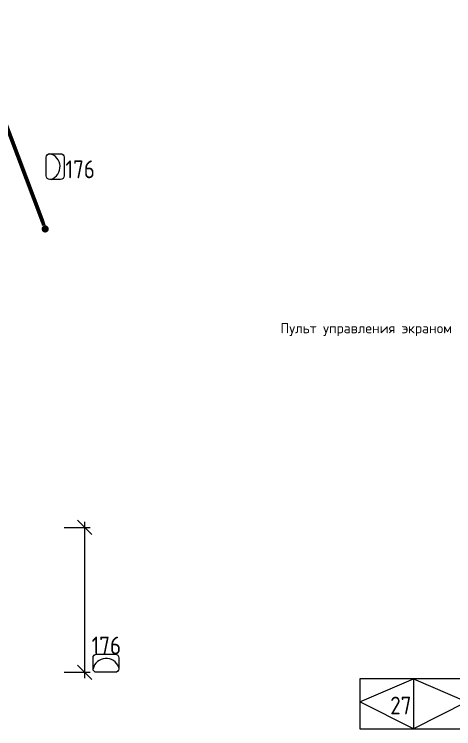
# Model space of a CAD drawing. Header units: millimetres. Extents: x 3050 to 430575, y -569542 to 36130.
# Drawn here: x 287127 to 293281, y -476930 to -466927 of the extents above; entities that cross this region are included whole.
import ezdxf
from ezdxf import colors
from ezdxf.entities.mleader import LeaderData, LeaderLine
from ezdxf.math import Vec2, Vec3

# ---------------------------------------------------------------- set-up
doc = ezdxf.new("R2010")
doc.units = ezdxf.units.MM
doc.layers.add('PDF _Текст', color=7, linetype='Continuous')
doc.layers.add('ТХ_№ПОЗ', color=7, linetype='Continuous')
for name, color, linetype, lineweight in [('ТХ', 5, 'Continuous', 5), ('ТХ_КР ЗАДАНИЕ', 251, 'Continuous', 13), ('Уточнения', 210, 'Continuous', 20)]:
    doc.layers.add(name, color=color, linetype=linetype, lineweight=lineweight)
doc.styles.add('GOST Common_1', font='GOST_Common.ttf', dxfattribs={"width": 0.9, "height": 350})
doc.styles.add('GOST Common_2', font='GOST_Common.ttf', dxfattribs={"width": 0.9, "height": 250})
doc.styles.add('GOST Common_3', font='GOST_Common.ttf', dxfattribs={"width": 0.9, "height": 2.5})
doc.styles.add('PDF ISOCPEUR', font='isocpeur.ttf')
doc.dimstyles.new('TX-100', dxfattribs={"dimtxt": 200, "dimasz": 200, "dimexe": 80, "dimexo": 0, "dimgap": 50, "dimtad": 1, "dimtoh": 1, "dimdec": 0, "dimrnd": 10, "dimzin": 12, "dimtxsty": 'GOST Common_3', "dimblk": 'OBLIQUE', "dimcen": 1.5, "dimdle": 80, "dimclrd": 256, "dimclre": 256, "dimclrt": 256, "dimadec": 0, "dimazin": 0, "dimtfac": 1, "dimtdec": 0, "dimtmove": 0, "dimatfit": 3, "dimfxl": 1, "dimlwd": -1, "dimlwe": 15, "dimarcsym": 0})

# ---------------------------------------------------------------- blocks, each defined once
blk = doc.blocks.new('Электросушитель')
at = {"layer": 'ТХ'}
blk.add_lwpolyline([(14845, 10699), (15105, 10699, -0.414214), (15155, 10649), (15155, 10497, -0.414214), (15105, 10447), (14845, 10447, -0.414214), (14795, 10497), (14795, 10649, -0.414214)], format="xyb", close=True, dxfattribs=at)
blk.add_arc((14978, 10453), 188, 19.6167, 167.3478, dxfattribs=at)
blk = doc.blocks.new('_Oblique')
at = {"color": 0, "linetype": 'ByBlock', "lineweight": -2}
blk.add_line((-0.5, -0.5), (0.5, 0.5), dxfattribs=at)
blk = doc.blocks.new('*D12140')
at = {"layer": 'Defpoints', "color": 0, "transparency": 16777216}
for p in [(487610, -290792), (487610, -292821), (487896, -292821)]:
    blk.add_point(p, dxfattribs=at)
at = {"layer": 'ТХ', "lineweight": 15, "transparency": 16777216}
for p, q in [((487610, -290792), (487976, -290792)), ((487610, -292821), (487976, -292821))]:
    blk.add_line(p, q, dxfattribs=at)
at = {"layer": 'ТХ', "transparency": 16777216}
blk.add_line((487896, -290712), (487896, -292901), dxfattribs=at)
at = {"layer": 'ТХ', "transparency": 16777216, "xscale": 200, "yscale": 200, "zscale": 200}
for p, rotation in [((487896, -290792), 90), ((487896, -292821), 270)]:
    blk.add_blockref('_Oblique', p, dxfattribs=dict(at, rotation=rotation))
at = {"layer": 'ТХ', "transparency": 16777216, "insert": (487845, -291806), "char_height": 2.5, "attachment_point": 5, "rotation": 90, "style": 'GOST Common_3'}
blk.add_mtext('2030', dxfattribs=at)
blk = doc.blocks.new('_Dot')
at = {"color": 0, "linetype": 'ByBlock', "lineweight": -2}
blk.add_line((-0.5, 0), (-1, 0), dxfattribs=at)
at = {"color": 0, "linetype": 'ByBlock', "const_width": 0.5}
blk.add_lwpolyline([(-0.25, 0, 1), (0.25, 0, 1)], format="xyb", close=True, dxfattribs=at)
blk = doc.blocks.new('ТХ3 4 этаж')
at = {"layer": 'PDF _Текст', "color": 5, "lineweight": 30, "insert": (2981.8, -58635.5), "char_height": 281.055, "attachment_point": 6, "style": 'PDF ISOCPEUR'}
blk.add_mtext('Пульт управления экраном', dxfattribs=at)
blk = doc.blocks.new('ТХ1 4 этаж')
at = {"layer": 'ТХ', "lineweight": 0}
blk.add_lwpolyline([(493251, -292910.6), (491751, -292910.6), (491751, -293610.6), (493251, -293610.6), (493251, -292910.6), (492501, -292910.6), (492501, -293610.6), (491751, -293235.6), (492501, -292910.6), (493251, -293235.6), (492501, -293610.6)], dxfattribs=at)
at = {"layer": 'ТХ', "rotation": 270}
blk.add_blockref('Электросушитель', (476911.4, -270764.4), dxfattribs=at)
at = {"layer": 'ТХ'}
blk.add_blockref('Электросушитель', (473219.4, -303267.4), dxfattribs=at)
at = {"layer": 'ТХ_№ПОЗ', "char_height": 250, "width": 595, "attachment_point": 5, "line_spacing_factor": 1.139951, "style": 'GOST Common_2'}
for s, insert in [('\\pxt4.23333,8.46667,12.7,16.93333,21.16667,25.4,29.63333,33.86667,38.1,42.33333,46.56667,50.8,55.03333,59.26667,63.5,67.73333,71.96667,76.2,80.43333,84.66667,88.9,93.13333,97.36667,101.6,105.83333,110.06667,114.3,118.53333,122.76667,127,131.23333,135.46667;176', (487834, -285778.2)), ('\\pxt4.23333,8.46667,12.7,16.93333,21.16667,25.4,29.63333,33.86667,38.1,42.33333,46.56667,50.8,55.03333,59.26667,63.5,67.73333,71.96667,76.2,80.43333,84.66667,88.9,93.13333,97.36667,101.6,105.83333,110.06667,114.3,118.53333,122.76667,127,131.23333,135.46667;176', (488200.6, -292445.3)), ('\\pxt4.23333,8.46667,12.7,16.93333,21.16667,25.4,29.63333,33.86667,38.1,42.33333,46.56667,50.8,55.03333,59.26667,63.5,67.73333,71.96667,76.2,80.43333,84.66667,88.9,93.13333,97.36667,101.6,105.83333,110.06667,114.3,118.53333,122.76667,127,131.23333,135.46667;27', (492324.9, -293285.9))]:
    blk.add_mtext(s, dxfattribs=dict(at, insert=insert))
at = {"layer": 'ТХ'}
dim = blk.add_linear_dim(base=(487896.1, -292820.8), p1=(487609.7, -290792), p2=(487609.7, -292820.8), angle=90, dimstyle='TX-100', dxfattribs=at)
dim.commit()
dim.dimension.update_dxf_attribs({"geometry": '*D12140', "text_midpoint": (487844.9, -291806.4)})
at = {"layer": 'ТХ_КР ЗАДАНИЕ', "lineweight": 0}
ml = blk.add_multileader_mtext('Standard', dxfattribs=at)
ml.set_content('Гигиенический душ', color=256, style='GOST Common_1')
ml.set_leader_properties()
ml.set_arrow_properties(name='DOT')
ml.build(insert=Vec2(0, 0))
ml.multileader.update_dxf_attribs({"dogleg_length": 100, "arrow_head_size": 100})
ctx = ml.context
ctx.base_point, ctx.char_height, ctx.arrow_head_size, ctx.landing_gap_size, ctx.plane_origin = Vec3(484100.9, -283738.6), 200, 100, 0.09, Vec3(499636.5, -281968.7)
ctx.text_align_type = 2
notes = []
notes.append((ctx, [(0, (1, 1, 0), (486260.7, -283738.6), (-1, 0), 100, [(5, [(487344.4, -286613.3)], 0, [])])]))
ctx.mtext.insert, ctx.mtext.alignment, ctx.mtext.flow_direction = Vec3(486160.7, -283608.6), 3, 5
for ctx, leaders in notes:
    for number, flags, end, landing, length, lines in leaders:
        leader = LeaderData()
        leader.index, (leader.has_last_leader_line, leader.has_dogleg_vector, leader.attachment_direction) = number, flags
        leader.last_leader_point, leader.dogleg_vector, leader.dogleg_length = Vec3(end), Vec3(landing), length
        for number, points, colour, breaks in lines:
            line = LeaderLine()
            line.index, line.vertices, line.color, line.breaks = number, Vec3.list(points), colors.encode_raw_color(colour), breaks
            leader.lines.append(line)
        ctx.leaders.append(leader)

msp = doc.modelspace()

# ---------------------------------------------------------------- block references
at = {"layer": 'Уточнения', "lineweight": 50}
msp.add_blockref('ТХ1 4 этаж', (-199784.75, -183319.8), dxfattribs=at)

# ---------------------------------------------------------------- next in the draw order: block references
at = {"xscale": 0.5, "yscale": 0.5, "zscale": 0.5}
msp.add_blockref('ТХ3 4 этаж', (291766.25, -442024.29), dxfattribs=at)

doc.saveas('drawing.dxf')
